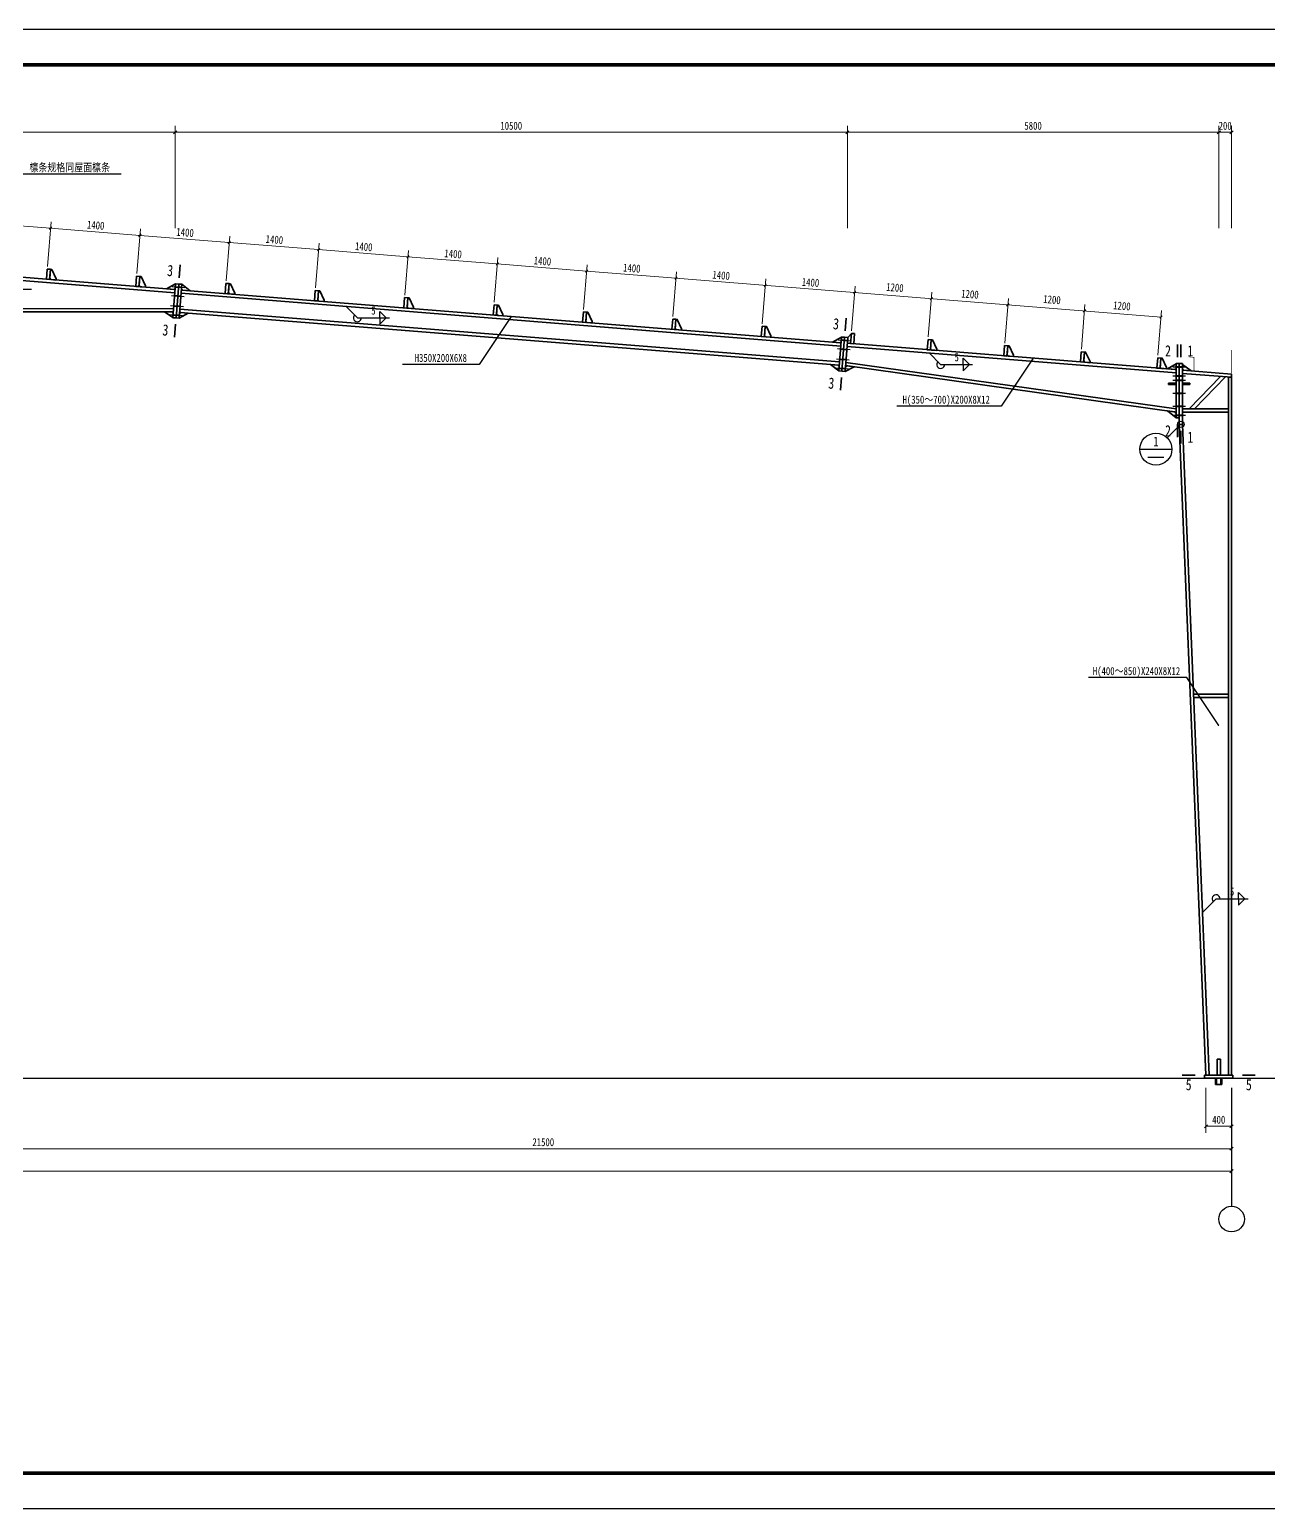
# Model space of a CAD drawing. Extents: x 32461 to 372567, y -698896 to 182569.
# Drawn here: x 130121 to 168818, y -566353 to -520153 of the extents above; entities that cross this region are included whole.
import ezdxf
from ezdxf.enums import TextEntityAlignment as Align

# ---------------------------------------------------------------- set-up
doc = ezdxf.new("R2010")
doc.units = 0
doc.header["$LTSCALE"] = 1000
doc.header["$MEASUREMENT"] = 0
doc.linetypes.add('线型6', pattern=[8.75, 5, -1.25, 1.25, -1.25])
doc.layers.get('0').update_dxf_attribs({"linetype": 'CONTINUOUS'})
doc.layers.add('PUB_TITLE', color=4, linetype='CONTINUOUS')
doc.layers.add('REIN', color=1, linetype='CONTINUOUS')
for name, color, linetype, lineweight in [('墙线__粗线', 7, 'CONTINUOUS', 25), ('字符串标注', 9, 'CONTINUOUS', 25), ('尺寸标注', 2, 'CONTINUOUS', 35), ('层10', 7, 'CONTINUOUS', 35), ('层111', 9, '线型6', 25), ('层112', 9, 'CONTINUOUS', 25), ('层114', 2, 'CONTINUOUS', 25), ('层116', 1, 'CONTINUOUS', 35), ('层14', 2, 'CONTINUOUS', 35), ('柱子', 3, 'CONTINUOUS', 35), ('焊缝标注', 9, 'CONTINUOUS', 25), ('索引符号标注', 9, 'CONTINUOUS', 25)]:
    doc.layers.add(name, color=color, linetype=linetype, lineweight=lineweight)
doc.styles.add('宋体', font='')
doc.styles.get('宋体').set_extended_font_data('SimSun')

# ---------------------------------------------------------------- blocks, each defined once
blk = doc.blocks.new('BuiltIn_8')
at = {"layer": '层14'}
for p, q in [((592.87, 510.38, 2), (607.22, 510.38, 2)), ((592.87, 509.38, 2), (592.87, 510.38, 2)), ((607.22, 509.38, 2), (592.87, 509.38, 2)), ((607.22, 510.38, 2), (607.22, 509.38, 2))]:
    blk.add_line(p, q, dxfattribs=at)
blk = doc.blocks.new('BuiltIn_9')
at = {"layer": '层14'}
for p, q in [((588.18, 522.89, 2), (590.87, 524.47, 2)), ((590.47, 522.7, 2), (588.18, 522.89, 2)), ((590.87, 523.07, 2), (590.47, 522.7, 2)), ((590.87, 524.47, 2), (590.87, 523.07, 2))]:
    blk.add_line(p, q, dxfattribs=at)
blk = doc.blocks.new('BuiltIn_10')
at = {"layer": '层14'}
for p, q in [((592.87, 522.91, 2), (592.87, 524.31, 2)), ((592.87, 524.31, 2), (595.56, 522.3, 2)), ((593.27, 522.48, 2), (592.87, 522.91, 2)), ((595.56, 522.3, 2), (593.27, 522.48, 2))]:
    blk.add_line(p, q, dxfattribs=at)
blk = doc.blocks.new('BuiltIn_11')
at = {"layer": '层14'}
for p, q in [((590.87, 507.57, 2), (588.2, 509.75, 2)), ((588.2, 509.75, 2), (590.48, 509.43, 2)), ((590.48, 509.43, 2), (590.87, 508.97, 2)), ((590.87, 508.97, 2), (590.87, 507.57, 2))]:
    blk.add_line(p, q, dxfattribs=at)
blk = doc.blocks.new('BuiltIn_12')
at = {"layer": '层14'}
for p, q in [((590.87, 518.47, 2), (588.57, 518.47, 2)), ((588.57, 518.47, 2), (588.57, 517.97, 2)), ((588.57, 517.97, 2), (590.87, 517.97, 2)), ((590.87, 517.97, 2), (590.87, 518.47, 2))]:
    blk.add_line(p, q, dxfattribs=at)
blk = doc.blocks.new('BuiltIn_13')
at = {"layer": '层14'}
for p, q in [((592.87, 518.47, 2), (595.17, 518.47, 2)), ((592.87, 517.97, 2), (592.87, 518.47, 2)), ((595.17, 517.97, 2), (592.87, 517.97, 2)), ((595.17, 518.47, 2), (595.17, 517.97, 2))]:
    blk.add_line(p, q, dxfattribs=at)
blk = doc.blocks.new('BuiltIn_18')
at = {"layer": '层14'}
for p, q in [((483.53, 531.26, 2), (486.37, 532.84, 2)), ((486.26, 531.44, 2), (485.83, 531.08, 2)), ((486.37, 532.84, 2), (486.26, 531.44, 2)), ((485.83, 531.08, 2), (483.53, 531.26, 2))]:
    blk.add_line(p, q, dxfattribs=at)
blk = doc.blocks.new('BuiltIn_19')
at = {"layer": '层14'}
for p, q in [((485.52, 522.27, 2), (482.98, 524.28, 2)), ((482.98, 524.28, 2), (485.27, 524.1, 2)), ((485.27, 524.1, 2), (485.63, 523.67, 2)), ((485.63, 523.67, 2), (485.52, 522.27, 2))]:
    blk.add_line(p, q, dxfattribs=at)
blk = doc.blocks.new('BuiltIn_21')
at = {"layer": '层14'}
for p, q in [((490.33, 523.53, 2), (487.52, 522.11, 2)), ((487.52, 522.11, 2), (487.63, 523.51, 2)), ((487.63, 523.51, 2), (488.06, 523.85, 2)), ((488.06, 523.85, 2), (490.33, 523.53, 2))]:
    blk.add_line(p, q, dxfattribs=at)
blk = doc.blocks.new('BuiltIn_26')
at = {"layer": '层14'}
for p, q in [((275.53, 547.9, 2), (278.36, 549.48, 2)), ((277.82, 547.72, 2), (275.53, 547.9, 2)), ((278.25, 548.08, 2), (277.82, 547.72, 2)), ((278.36, 549.48, 2), (278.25, 548.08, 2))]:
    blk.add_line(p, q, dxfattribs=at)
blk = doc.blocks.new('BuiltIn_27')
at = {"layer": '层14'}
for p, q in [((277.52, 538.91, 2), (274.96, 540.71, 2)), ((274.96, 540.71, 2), (277.26, 540.71, 2)), ((277.26, 540.71, 2), (277.63, 540.31, 2)), ((277.63, 540.31, 2), (277.52, 538.91, 2))]:
    blk.add_line(p, q, dxfattribs=at)
blk = doc.blocks.new('BuiltIn_28')
at = {"layer": '层14'}
for p, q in [((280.24, 547.92, 2), (280.36, 549.32, 2)), ((280.61, 547.49, 2), (280.24, 547.92, 2)), ((280.36, 549.32, 2), (282.9, 547.31, 2)), ((282.9, 547.31, 2), (280.61, 547.49, 2))]:
    blk.add_line(p, q, dxfattribs=at)
blk = doc.blocks.new('BuiltIn_29')
at = {"layer": '层14'}
for p, q in [((282.35, 540.33, 2), (279.51, 538.75, 2)), ((279.51, 538.75, 2), (279.62, 540.15, 2)), ((279.62, 540.15, 2), (280.05, 540.51, 2)), ((280.05, 540.51, 2), (282.35, 540.33, 2))]:
    blk.add_line(p, q, dxfattribs=at)
blk = doc.blocks.new('BuiltIn_36')
at = {"layer": '层14'}
for p, q in [((603.72, 302.28, 2), (603.72, 307.28, 2)), ((603.72, 307.28, 2), (604.72, 307.28, 2)), ((604.72, 307.28, 2), (604.72, 302.28, 2)), ((604.72, 302.28, 2), (603.72, 302.28, 2))]:
    blk.add_line(p, q, dxfattribs=at)
blk = doc.blocks.new('BuiltIn_43')
at = {"layer": '层114', "color": 2, "linetype": 'Continuous', "lineweight": 25}
blk.add_line((589.87, 523.57, 2), (593.87, 523.57, 2), dxfattribs=at)
at = {"layer": '层114', "color": 1, "linetype": 'Continuous', "lineweight": 40}
blk.add_line((590.87, 523.57, 2), (592.87, 523.57, 2), dxfattribs=at)
blk = doc.blocks.new('BuiltIn_44')
at = {"layer": '层114', "color": 2, "linetype": 'Continuous', "lineweight": 25}
blk.add_line((589.87, 520.77, 2), (593.87, 520.77, 2), dxfattribs=at)
at = {"layer": '层114', "color": 1, "linetype": 'Continuous', "lineweight": 40}
blk.add_line((590.87, 520.77, 2), (592.87, 520.77, 2), dxfattribs=at)
blk = doc.blocks.new('BuiltIn_45')
at = {"layer": '层114', "color": 2, "linetype": 'Continuous', "lineweight": 25}
blk.add_line((589.87, 519.37, 2), (593.87, 519.37, 2), dxfattribs=at)
at = {"layer": '层114', "color": 1, "linetype": 'Continuous', "lineweight": 40}
blk.add_line((590.87, 519.37, 2), (592.87, 519.37, 2), dxfattribs=at)
blk = doc.blocks.new('BuiltIn_46')
at = {"layer": '层114', "color": 2, "linetype": 'Continuous', "lineweight": 25}
blk.add_line((589.87, 508.47, 2), (593.87, 508.47, 2), dxfattribs=at)
at = {"layer": '层114', "color": 1, "linetype": 'Continuous', "lineweight": 40}
blk.add_line((590.87, 508.47, 2), (592.87, 508.47, 2), dxfattribs=at)
blk = doc.blocks.new('BuiltIn_47')
at = {"layer": '层114', "color": 2, "linetype": 'Continuous', "lineweight": 25}
blk.add_line((589.87, 511.28, 2), (593.87, 511.28, 2), dxfattribs=at)
at = {"layer": '层114', "color": 1, "linetype": 'Continuous', "lineweight": 40}
blk.add_line((590.87, 511.28, 2), (592.87, 511.28, 2), dxfattribs=at)
blk = doc.blocks.new('BuiltIn_48')
at = {"layer": '层114', "color": 2, "linetype": 'Continuous', "lineweight": 25}
blk.add_line((589.87, 515.33, 2), (593.87, 515.33, 2), dxfattribs=at)
at = {"layer": '层114', "color": 1, "linetype": 'Continuous', "lineweight": 40}
blk.add_line((590.87, 515.33, 2), (592.87, 515.33, 2), dxfattribs=at)
blk = doc.blocks.new('BuiltIn_53')
at = {"layer": '层114', "color": 2, "linetype": 'Continuous', "lineweight": 25}
blk.add_line((485.3, 532.02, 2), (489.29, 531.7, 2), dxfattribs=at)
at = {"layer": '层114', "color": 1, "linetype": 'Continuous', "lineweight": 40}
blk.add_line((486.3, 531.94, 2), (488.29, 531.78, 2), dxfattribs=at)
blk = doc.blocks.new('BuiltIn_54')
at = {"layer": '层114', "color": 2, "linetype": 'Continuous', "lineweight": 25}
blk.add_line((485.08, 529.23, 2), (489.06, 528.91, 2), dxfattribs=at)
at = {"layer": '层114', "color": 1, "linetype": 'Continuous', "lineweight": 40}
blk.add_line((486.07, 529.15, 2), (488.07, 528.99, 2), dxfattribs=at)
blk = doc.blocks.new('BuiltIn_55')
at = {"layer": '层114', "color": 2, "linetype": 'Continuous', "lineweight": 25}
blk.add_line((484.6, 523.25, 2), (488.59, 522.93, 2), dxfattribs=at)
at = {"layer": '层114', "color": 1, "linetype": 'Continuous', "lineweight": 40}
blk.add_line((485.59, 523.17, 2), (487.59, 523.01, 2), dxfattribs=at)
blk = doc.blocks.new('BuiltIn_56')
at = {"layer": '层114', "color": 2, "linetype": 'Continuous', "lineweight": 25}
blk.add_line((484.82, 526.04, 2), (488.81, 525.72, 2), dxfattribs=at)
at = {"layer": '层114', "color": 1, "linetype": 'Continuous', "lineweight": 40}
blk.add_line((485.82, 525.96, 2), (487.81, 525.8, 2), dxfattribs=at)
blk = doc.blocks.new('BuiltIn_61')
at = {"layer": '层114', "color": 2, "linetype": 'Continuous', "lineweight": 25}
blk.add_line((277.29, 548.66, 2), (281.28, 548.34, 2), dxfattribs=at)
at = {"layer": '层114', "color": 1, "linetype": 'Continuous', "lineweight": 40}
blk.add_line((278.29, 548.58, 2), (280.28, 548.42, 2), dxfattribs=at)
blk = doc.blocks.new('BuiltIn_62')
at = {"layer": '层114', "color": 2, "linetype": 'Continuous', "lineweight": 25}
blk.add_line((277.07, 545.87, 2), (281.06, 545.55, 2), dxfattribs=at)
at = {"layer": '层114', "color": 1, "linetype": 'Continuous', "lineweight": 40}
blk.add_line((278.07, 545.79, 2), (280.06, 545.63, 2), dxfattribs=at)
blk = doc.blocks.new('BuiltIn_63')
at = {"layer": '层114', "color": 2, "linetype": 'Continuous', "lineweight": 25}
blk.add_line((276.59, 539.89, 2), (280.58, 539.57, 2), dxfattribs=at)
at = {"layer": '层114', "color": 1, "linetype": 'Continuous', "lineweight": 40}
blk.add_line((277.59, 539.81, 2), (279.58, 539.65, 2), dxfattribs=at)
blk = doc.blocks.new('BuiltIn_64')
at = {"layer": '层114', "color": 2, "linetype": 'Continuous', "lineweight": 25}
blk.add_line((276.82, 542.68, 2), (280.8, 542.36, 2), dxfattribs=at)
at = {"layer": '层114', "color": 1, "linetype": 'Continuous', "lineweight": 40}
blk.add_line((277.81, 542.6, 2), (279.81, 542.44, 2), dxfattribs=at)

msp = doc.modelspace()

# ---------------------------------------------------------------- hatches: boundary and pattern name
at = {"layer": '焊缝标注'}
for points in [[(140007.9, -528802.5), (140067.8, -528883.9), (140089.1, -528862.8), (140007.9, -528802.5)], [(158226.6, -530260), (158286.5, -530341.4), (158307.7, -530320.3), (158226.6, -530260)], [(166757.6, -547732.6), (166838.9, -547672.6), (166817.7, -547651.3), (166757.6, -547732.6)]]:
    msp.add_hatch(color=256, dxfattribs=at).paths.add_polyline_path(points)

# ---------------------------------------------------------------- linework, layer by layer
msp.add_line((80116.2, -552914.8, -988), (169801.5, -552914.8, -988))
at = {"layer": 'PUB_TITLE'}
msp.add_lwpolyline([(74273.1, -566353.2), (188783.1, -566353.2), (188783.1, -520153.2), (74273.1, -520153.2)], close=True, dxfattribs=at)
at = {"layer": 'PUB_TITLE', "const_width": 110}
msp.add_lwpolyline([(77023.1, -565253.2), (187683.1, -565253.2), (187683.1, -521253.2), (77023.1, -521253.2)], close=True, dxfattribs=at)
at = {"layer": 'REIN', "const_width": 15, "elevation": -2174}
msp.add_lwpolyline([(167658.7, -530167.8), (167658.7, -530907.3), (167558.7, -530907.3), (166494.8, -530821.1), (166492.8, -530394.3), (166322.9, -530377.4)], dxfattribs=at)
at = {"layer": '墙线__粗线'}
msp.add_circle((166081.7, -532486.1, -988), 100, dxfattribs=at)
at = {"layer": '字符串标注'}
for p, q in [((129768.9, -524663.8, -988), (132979.6, -524663.8, -988)), ((145166.2, -529114.8, -988), (144166.2, -530614.8, -988)), ((144166.2, -530614.8, -988), (141766.2, -530614.8, -988)), ((161466.2, -530418.8, -988), (160466.2, -531918.8, -988)), ((160466.2, -531918.8, -988), (157211, -531918.8, -988)), ((166266.2, -540398.8, -988), (163198.1, -540398.8, -988)), ((167266.2, -541898.8, -988), (166266.2, -540398.8, -988))]:
    msp.add_line(p, q, dxfattribs=at)
at = {"layer": '字符串标注', "linetype": 'Continuous', "const_width": 10}
for points in [[(145171.2, -529114.8, 1), (145161.2, -529114.8, 1)], [(161471.2, -530418.8, 1), (161461.2, -530418.8, 1)], [(167271.2, -541898.8, 1), (167261.2, -541898.8, 1)]]:
    msp.add_lwpolyline(points, format="xyb", close=True, dxfattribs=at)
at = {"layer": '尺寸标注', "lineweight": 9}
for p, q in [((124666.2, -523362.5, -988), (134666.2, -523362.5, -988)), ((134666.2, -526361.7, -988), (134666.2, -523162.5, -988)), ((134666.2, -523362.5, -988), (155666.2, -523362.5, -988)), ((155666.2, -526361.7, -988), (155666.2, -523162.5, -988)), ((155666.2, -523362.5, -988), (167266.2, -523362.5, -988)), ((167266.2, -526361.7, -988), (167266.2, -523162.5, -988)), ((167266.2, -523362.5, -988), (167666.2, -523362.5, -988)), ((167666.2, -526361.7, -988), (167666.2, -523162.5, -988)), ((166866.2, -553214.8, -988), (166866.2, -554614.8, -988)), ((167666.2, -553214.8, -988), (167666.2, -554614.8, -988)), ((167666.2, -553214.8, -988), (167666.2, -555314.8, -988)), ((167666.2, -553214.8, -988), (167666.2, -556014.8, -988)), ((166866.2, -554414.8, -988), (167666.2, -554414.8, -988)), ((124666.2, -555114.8, -988), (167666.2, -555114.8, -988)), ((81666.2, -555814.8, -988), (167666.2, -555814.8, -988))]:
    msp.add_line(p, q, dxfattribs=at)
at = {"layer": '尺寸标注', "lineweight": 35}
for p, q in [((134616.2, -523412.5, -988), (134716.2, -523312.5, -988)), ((155616.2, -523412.5, -988), (155716.2, -523312.5, -988)), ((167216.2, -523412.5, -988), (167316.2, -523312.5, -988)), ((167616.2, -523412.5, -988), (167716.2, -523312.5, -988)), ((166816.2, -554464.8, -988), (166916.2, -554364.8, -988)), ((167616.2, -554464.8, -988), (167716.2, -554364.8, -988)), ((167616.2, -555164.8, -988), (167716.2, -555064.8, -988)), ((167616.2, -555864.8, -988), (167716.2, -555764.8, -988))]:
    msp.add_line(p, q, dxfattribs=at)
at = {"layer": '尺寸标注', "color": 9, "lineweight": 9}
for p, q in [((127983.6, -526135.1, -988), (130774.7, -526358.4, -988)), ((130679, -527554.5, -988), (130790.6, -526159, -988)), ((130679, -527554.5, -988), (130790.6, -526159, -988)), ((130774.7, -526358.4, -988), (133565.8, -526581.7, -988)), ((133470.1, -527777.8, -988), (133581.7, -526382.3, -988)), ((133470.1, -527777.8, -988), (133581.7, -526382.3, -988)), ((133565.8, -526581.7, -988), (136356.8, -526804.9, -988)), ((136261.1, -528001.1, -988), (136372.8, -526605.6, -988)), ((136261.1, -528001.1, -988), (136372.8, -526605.6, -988)), ((136356.8, -526804.9, -988), (139147.9, -527028.2, -988)), ((139052.2, -528224.4, -988), (139163.9, -526828.9, -988)), ((139052.2, -528224.4, -988), (139163.9, -526828.9, -988)), ((139147.9, -527028.2, -988), (141939, -527251.5, -988)), ((141843.3, -528447.7, -988), (141955, -527052.1, -988)), ((141843.3, -528447.7, -988), (141955, -527052.1, -988)), ((141939, -527251.5, -988), (144730.1, -527474.8, -988)), ((144634.4, -528671, -988), (144746, -527275.4, -988)), ((144634.4, -528671, -988), (144746, -527275.4, -988)), ((144730.1, -527474.8, -988), (147521.2, -527698.1, -988)), ((147425.5, -528894.3, -988), (147537.1, -527498.7, -988)), ((147425.5, -528894.3, -988), (147537.1, -527498.7, -988)), ((147521.2, -527698.1, -988), (150312.3, -527921.4, -988)), ((150216.6, -529117.5, -988), (150328.2, -527722, -988)), ((150216.6, -529117.5, -988), (150328.2, -527722, -988)), ((150312.3, -527921.4, -988), (165463.8, -529133.5, -988)), ((153007.6, -529340.8, -988), (153119.3, -527945.3, -988)), ((153007.6, -529340.8, -988), (153119.3, -527945.3, -988)), ((155798.7, -529564.1, -988), (155910.4, -528168.6, -988)), ((155798.7, -529564.1, -988), (155910.4, -528168.6, -988)), ((158191.1, -529755.5, -988), (158302.7, -528360, -988)), ((160583.4, -529946.9, -988), (160695.1, -528551.3, -988)), ((162975.8, -530138.3, -988), (163087.4, -528742.7, -988)), ((165368.2, -530329.7, -988), (165479.8, -528934.1, -988))]:
    msp.add_line(p, q, dxfattribs=at)
at = {"layer": '尺寸标注', "color": 9}
for p, q in [((130812.7, -526325.9, -988), (130736.6, -526390.8, -988)), ((130812.7, -526325.9, -988), (130736.6, -526390.8, -988)), ((133603.8, -526549.2, -988), (133527.7, -526614.1, -988)), ((133603.8, -526549.2, -988), (133527.7, -526614.1, -988)), ((136394.9, -526772.5, -988), (136318.8, -526837.4, -988)), ((136394.9, -526772.5, -988), (136318.8, -526837.4, -988)), ((139186, -526995.8, -988), (139109.9, -527060.6, -988)), ((139186, -526995.8, -988), (139109.9, -527060.6, -988)), ((141977.1, -527219.1, -988), (141900.9, -527283.9, -988)), ((141977.1, -527219.1, -988), (141900.9, -527283.9, -988)), ((144768.1, -527442.4, -988), (144692, -527507.2, -988)), ((144768.1, -527442.4, -988), (144692, -527507.2, -988)), ((147559.2, -527665.7, -988), (147483.1, -527730.5, -988)), ((147559.2, -527665.7, -988), (147483.1, -527730.5, -988)), ((150350.3, -527888.9, -988), (150274.2, -527953.8, -988)), ((150350.3, -527888.9, -988), (150274.2, -527953.8, -988)), ((153141.4, -528112.2, -988), (153065.3, -528177.1, -988)), ((153141.4, -528112.2, -988), (153065.3, -528177.1, -988)), ((155932.5, -528335.5, -988), (155856.4, -528400.4, -988)), ((155932.5, -528335.5, -988), (155856.4, -528400.4, -988)), ((158324.8, -528526.9, -988), (158248.7, -528591.7, -988)), ((158324.8, -528526.9, -988), (158248.7, -528591.7, -988)), ((160717.2, -528718.3, -988), (160641.1, -528783.1, -988)), ((160717.2, -528718.3, -988), (160641.1, -528783.1, -988)), ((163109.6, -528909.7, -988), (163033.4, -528974.5, -988)), ((163109.6, -528909.7, -988), (163033.4, -528974.5, -988)), ((165501.9, -529101.1, -988), (165425.8, -529165.9, -988)), ((165501.9, -529101.1, -988), (165425.8, -529165.9, -988))]:
    msp.add_line(p, q, dxfattribs=at)
at = {"layer": '尺寸标注'}
for p, q in [((130672.6, -527634.3, -988), (130647.1, -527953.3, -988)), ((130647.1, -527953.3, -988), (130746.8, -527961.3, -988)), ((130772.3, -527642.3, -988), (130672.6, -527634.3, -988)), ((130746.8, -527961.3, -988), (130772.3, -527642.3, -988)), ((133463.7, -527857.6, -988), (133438.2, -528176.6, -988)), ((133563.4, -527865.6, -988), (133463.7, -527857.6, -988)), ((133537.8, -528184.5, -988), (133563.4, -527865.6, -988)), ((133438.2, -528176.6, -988), (133537.8, -528184.5, -988)), ((136254.8, -528080.9, -988), (136229.2, -528399.8, -988)), ((136229.2, -528399.8, -988), (136328.9, -528407.8, -988)), ((136354.4, -528088.8, -988), (136254.8, -528080.9, -988)), ((136328.9, -528407.8, -988), (136354.4, -528088.8, -988)), ((139045.8, -528304.2, -988), (139020.3, -528623.1, -988)), ((139145.5, -528312.1, -988), (139045.8, -528304.2, -988)), ((139120, -528631.1, -988), (139145.5, -528312.1, -988)), ((141836.9, -528527.4, -988), (141811.4, -528846.4, -988)), ((141936.6, -528535.4, -988), (141836.9, -528527.4, -988)), ((139020.3, -528623.1, -988), (139120, -528631.1, -988)), ((141811.4, -528846.4, -988), (141911.1, -528854.4, -988)), ((141911.1, -528854.4, -988), (141936.6, -528535.4, -988)), ((144628, -528750.7, -988), (144602.5, -529069.7, -988)), ((144727.7, -528758.7, -988), (144628, -528750.7, -988)), ((144702.2, -529077.7, -988), (144727.7, -528758.7, -988)), ((147419.1, -528974, -988), (147393.6, -529293, -988)), ((147518.8, -528982, -988), (147419.1, -528974, -988)), ((147493.3, -529301, -988), (147518.8, -528982, -988)), ((144602.5, -529069.7, -988), (144702.2, -529077.7, -988)), ((147393.6, -529293, -988), (147493.3, -529301, -988)), ((150210.2, -529197.3, -988), (150184.7, -529516.3, -988)), ((150309.9, -529205.3, -988), (150210.2, -529197.3, -988)), ((150284.3, -529524.3, -988), (150309.9, -529205.3, -988)), ((153001.3, -529420.6, -988), (152975.7, -529739.6, -988)), ((153100.9, -529428.6, -988), (153001.3, -529420.6, -988)), ((153075.4, -529747.5, -988), (153100.9, -529428.6, -988)), ((150184.7, -529516.3, -988), (150284.3, -529524.3, -988)), ((152975.7, -529739.6, -988), (153075.4, -529747.5, -988)), ((155792.3, -529643.9, -988), (155766.8, -529962.9, -988)), ((155892, -529651.9, -988), (155792.3, -529643.9, -988)), ((155866.5, -529970.8, -988), (155892, -529651.9, -988)), ((158184.7, -529835.3, -988), (158159.2, -530154.2, -988)), ((158284.4, -529843.2, -988), (158184.7, -529835.3, -988)), ((158258.9, -530162.2, -988), (158284.4, -529843.2, -988)), ((155766.8, -529962.9, -988), (155866.5, -529970.8, -988)), ((158159.2, -530154.2, -988), (158258.9, -530162.2, -988)), ((160577.1, -530026.6, -988), (160551.5, -530345.6, -988)), ((160551.5, -530345.6, -988), (160651.2, -530353.6, -988)), ((160676.7, -530034.6, -988), (160577.1, -530026.6, -988)), ((160651.2, -530353.6, -988), (160676.7, -530034.6, -988)), ((162969.4, -530218, -988), (162943.9, -530537, -988)), ((163069.1, -530226, -988), (162969.4, -530218, -988)), ((163043.6, -530545, -988), (163069.1, -530226, -988)), ((162943.9, -530537, -988), (163043.6, -530545, -988)), ((165361.8, -530409.4, -988), (165336.2, -530728.4, -988)), ((165336.2, -530728.4, -988), (165435.9, -530736.4, -988)), ((165461.4, -530417.4, -988), (165361.8, -530409.4, -988)), ((165435.9, -530736.4, -988), (165461.4, -530417.4, -988))]:
    msp.add_line(p, q, dxfattribs=at)
for points in [[(130949.3, -527937.3), (130946.1, -527977.2), (130786.6, -527964.4), (130750, -527921.4), (130772.3, -527642.3), (130812.2, -527645.5)], [(133740.4, -528160.6), (133737.2, -528200.5), (133577.7, -528187.7), (133541, -528144.7), (133563.4, -527865.6), (133603.2, -527868.8)], [(136531.5, -528383.9), (136528.3, -528423.8), (136368.8, -528411), (136332.1, -528367.9), (136354.4, -528088.8), (136394.3, -528092)], [(139322.6, -528607.2), (139319.4, -528647.1), (139159.9, -528634.3), (139123.2, -528591.2), (139145.5, -528312.1), (139185.4, -528315.3)], [(142113.6, -528830.5), (142110.5, -528870.3), (141951, -528857.6), (141914.3, -528814.5), (141936.6, -528535.4), (141976.5, -528538.6)], [(144904.7, -529053.8), (144901.5, -529093.6), (144742, -529080.9), (144705.4, -529037.8), (144727.7, -528758.7), (144767.6, -528761.9)], [(147695.8, -529277), (147692.6, -529316.9), (147533.1, -529304.2), (147496.4, -529261.1), (147518.8, -528982), (147558.6, -528985.2)], [(150486.9, -529500.3), (150483.7, -529540.2), (150324.2, -529527.4), (150287.5, -529484.4), (150309.9, -529205.3), (150349.7, -529208.5)], [(153278, -529723.6), (153274.8, -529763.5), (153115.3, -529750.7), (153078.6, -529707.7), (153100.9, -529428.6), (153140.8, -529431.8)], [(158461.4, -530138.3), (158458.2, -530178.2), (158298.7, -530165.4), (158262, -530122.3), (158284.4, -529843.2), (158324.3, -529846.4)], [(160853.8, -530329.7), (160850.6, -530369.5), (160691.1, -530356.8), (160654.4, -530313.7), (160676.7, -530034.6), (160716.6, -530037.8)], [(163246.1, -530521.1), (163242.9, -530560.9), (163083.4, -530548.2), (163046.8, -530505.1), (163069.1, -530226), (163109, -530229.2)], [(165638.5, -530712.5), (165635.3, -530752.3), (165475.8, -530739.6), (165439.1, -530696.5), (165461.4, -530417.4), (165501.3, -530420.6)]]:
    msp.add_lwpolyline(points, close=True, dxfattribs=at)
at = {"layer": '尺寸标注', "elevation": -988}
for points in [[(155766.8, -529962.9), (155666.2, -529954.8), (155680.5, -529775.4)], [(155792.3, -529643.9), (155680.5, -529775.4)]]:
    msp.add_lwpolyline(points, dxfattribs=at)
at = {"layer": '层10'}
for p, q in [((134828.1, -527505.3, -988), (134796.2, -527904, -988)), ((134647.7, -529760.1, -988), (134679.6, -529361.3, -988)), ((155628.7, -529169.3, -988), (155596.8, -529568, -988)), ((165981.7, -529989.1, -988), (165981.7, -530389.1, -988)), ((166081.7, -529989.1, -988), (166081.7, -530389.1, -988)), ((155448.5, -531422.1, -988), (155480.4, -531023.4, -988)), ((165981.7, -532886.1, -988), (165981.7, -532486.1, -988)), ((166081.7, -533086.1, -988), (166081.7, -532686.1, -988)), ((166126.2, -552814.8, -988), (166526.2, -552814.8, -988)), ((168406.2, -552814.8, -988), (168006.2, -552814.8, -988))]:
    msp.add_line(p, q, dxfattribs=at)
at = {"layer": '层111'}
msp.add_line((167666.2, -553214.8, -988), (167666.2, -556914.8, -988), dxfattribs=at)
at = {"layer": '层112'}
msp.add_circle((167666.2, -557314.8, -988), 400, dxfattribs=at)
at = {"layer": '层116'}
for p, q in [((167166.2, -552914.8, -988), (167166.2, -553114.8, -988)), ((167196.2, -552914.8, -988), (167196.2, -553114.8, -988)), ((167336.2, -552914.8, -988), (167336.2, -553114.8, -988)), ((167366.2, -552914.8, -988), (167366.2, -553114.8, -988)), ((167166.2, -553114.8, -988), (167366.2, -553114.8, -988))]:
    msp.add_line(p, q, dxfattribs=at)
at = {"layer": '层14'}
for p, q in [((134595.8, -529154, -988), (134680.5, -528095.4, -988)), ((134680.5, -528095.4, -988), (134780.2, -528103.4, -988)), ((134780.2, -528103.4, -988), (134695.5, -529162, -988)), ((134695.5, -529162, -988), (134780.2, -528103.4, -988)), ((134780.2, -528103.4, -988), (134879.9, -528111.3, -988)), ((134879.9, -528111.3, -988), (134795.2, -529169.9, -988)), ((134695.5, -529162, -988), (134595.8, -529154, -988)), ((134795.2, -529169.9, -988), (134695.5, -529162, -988)), ((155396.7, -530816.1, -988), (155481.2, -529759.4, -988)), ((155481.2, -529759.4, -988), (155580.9, -529767.4, -988)), ((155580.9, -529767.4, -988), (155496.3, -530824, -988)), ((155496.3, -530824, -988), (155580.9, -529767.4, -988)), ((155580.9, -529767.4, -988), (155680.5, -529775.4, -988)), ((155680.5, -529775.4, -988), (155596, -530832, -988)), ((155496.3, -530824, -988), (155396.7, -530816.1, -988)), ((155596, -530832, -988), (155496.3, -530824, -988)), ((165931.7, -532286.1, -988), (165931.7, -530589.1, -988)), ((165931.7, -530589.1, -988), (166031.7, -530589.1, -988)), ((166031.7, -532486.1, -988), (166031.7, -530589.1, -988)), ((166031.7, -530589.1, -988), (166131.7, -530589.1, -988)), ((166031.7, -530589.1, -988), (166031.7, -532286.1, -988)), ((166131.7, -530589.1, -988), (166131.7, -532486.1, -988)), ((166131.7, -530792, -988), (167666.2, -530914.8, -988)), ((166131.7, -530892.4, -988), (166131.7, -530792, -988)), ((167666.2, -531015.1, -988), (166131.7, -530892.4, -988)), ((167666.2, -530914.8, -988), (167666.2, -531015.1, -988)), ((166031.7, -532286.1, -988), (165931.7, -532286.1, -988)), ((166131.7, -532486.1, -988), (166031.7, -532486.1, -988)), ((167566.2, -540914.8, -988), (166477.8, -540914.8, -988)), ((166481.9, -541014.8, -988), (167566.2, -541014.8, -988)), ((166826.2, -552914.8, -988), (166826.2, -552814.8, -988)), ((166826.2, -552814.8, -988), (167706.2, -552814.8, -988)), ((167706.2, -552914.8, -988), (166826.2, -552914.8, -988)), ((167706.2, -552814.8, -988), (167706.2, -552914.8, -988))]:
    msp.add_line(p, q, dxfattribs=at)
at = {"layer": '层14', "elevation": -988}
for points in [[(167316, -530987.1), (166337.3, -532005.6)], [(167473.5, -530999.7), (166507, -532005.6)]]:
    msp.add_lwpolyline(points, dxfattribs=at)
at = {"layer": '柱子'}
for p, q in [((124666.2, -527474.8, -988), (134666.2, -528274.8, -988)), ((124666.2, -527575.1, -988), (134658.2, -528374.5, -988)), ((134857.6, -528390.4, -988), (155458.9, -530038.5, -988)), ((134865.6, -528290.7, -988), (155466.8, -529938.9, -988)), ((125621.1, -528870.3, -988), (134618.4, -528872.6, -988)), ((125621.1, -528970.3, -988), (134610.4, -528972.6, -988)), ((134809.7, -528988.5, -988), (155411, -530636.6, -988)), ((134817.7, -528888.9, -988), (155419, -530536.9, -988)), ((155658.2, -530054.5, -988), (165931.7, -530876.4, -988)), ((155666.2, -529954.8, -988), (165931.7, -530776, -988)), ((155610.4, -530652.6, -988), (165931.7, -532106.1, -988)), ((155618.4, -530552.7, -988), (165931.7, -532005.1, -988)), ((167566.1, -552814.8, -988), (167566.1, -531007.1, -988)), ((167666.2, -531015.1, -988), (167566.1, -531007.1, -988)), ((167666.2, -552814.8, -988), (167666.2, -531015.1, -988)), ((166866.2, -552814.8, -988), (166031.7, -532486.1, -988)), ((166131.7, -532486.1, -988), (166031.7, -532486.1, -988)), ((166966.2, -552814.8, -988), (166131.7, -532486.1, -988))]:
    msp.add_line(p, q, dxfattribs=at)
at = {"layer": '焊缝标注'}
for p, q in [((129184, -528262.9, -988), (130184, -528262.9, -988)), ((140007.9, -528802.5, -988), (140360.5, -529157, -988)), ((141060.5, -528957, -988), (141260.5, -529157, -988)), ((141060.5, -529157, -988), (141060.5, -528957, -988)), ((140360.5, -529157, -988), (141360.5, -529157, -988)), ((141060.5, -529357, -988), (141260.5, -529157, -988)), ((141060.5, -529157, -988), (141060.5, -529357, -988)), ((158226.6, -530260, -988), (158579.2, -530614.5, -988)), ((158579.2, -530614.5, -988), (159579.2, -530614.5, -988)), ((159279.2, -530414.5, -988), (159479.2, -530614.5, -988)), ((159279.2, -530614.5, -988), (159279.2, -530414.5, -988)), ((159279.2, -530814.5, -988), (159479.2, -530614.5, -988)), ((159279.2, -530614.5, -988), (159279.2, -530814.5, -988)), ((166757.6, -547732.6, -988), (167182, -547308.5, -988)), ((167182, -547308.5, -988), (168182, -547308.5, -988)), ((167882, -547108.5, -988), (168082, -547308.5, -988)), ((167882, -547308.5, -988), (167882, -547108.5, -988)), ((167882, -547508.5, -988), (168082, -547308.5, -988)), ((167882, -547308.5, -988), (167882, -547508.5, -988))]:
    msp.add_line(p, q, dxfattribs=at)
for centre, start, end in [((140360.5, -529157, -988), 134.8405, 0), ((158579.2, -530614.5, -988), 134.8405, 0), ((167182, -547308.5, -988), 0, 224.97723)]:
    msp.add_arc(centre, 125, start, end, dxfattribs=at)
at = {"layer": '索引符号标注'}
for p, q in [((166011, -532556.8, -988), (165657.4, -532910.4, -988)), ((164803.9, -533263.9, -988), (165803.9, -533263.9, -988)), ((165053.9, -533513.9, -988), (165553.9, -533513.9, -988))]:
    msp.add_line(p, q, dxfattribs=at)
msp.add_circle((165303.9, -533263.9, -988), 500, dxfattribs=at)

# ---------------------------------------------------------------- block references
at = {"layer": '层114', "color": 1, "xscale": 100, "yscale": 100, "zscale": 100}
for name in ['BuiltIn_62', 'BuiltIn_61', 'BuiltIn_64', 'BuiltIn_63', 'BuiltIn_53', 'BuiltIn_54', 'BuiltIn_55', 'BuiltIn_56', 'BuiltIn_43', 'BuiltIn_44', 'BuiltIn_45', 'BuiltIn_48', 'BuiltIn_47', 'BuiltIn_46']:
    msp.add_blockref(name, (106844.4, -583043.2, -1188), dxfattribs=at)
at = {"layer": '层14', "xscale": 100, "yscale": 100, "zscale": 100}
for name in ['BuiltIn_26', 'BuiltIn_28', 'BuiltIn_27', 'BuiltIn_29', 'BuiltIn_18', 'BuiltIn_19', 'BuiltIn_21', 'BuiltIn_9', 'BuiltIn_10', 'BuiltIn_12', 'BuiltIn_13', 'BuiltIn_11', 'BuiltIn_8', 'BuiltIn_36']:
    msp.add_blockref(name, (106844.4, -583043.2, -1188), dxfattribs=at)

# ---------------------------------------------------------------- texts
at = {"layer": '字符串标注', "style": '宋体', "width": 0.8}
for s, p in [('檩条规格同屋面檩条', (131376.6, -524658.8, -988)), ('H350X200X6X8', (142966.2, -530609.8, -988)), ('H(350～700)X200X8X12', (158752.7, -531913.8, -988)), ('H(400～850)X240X8X12', (164697.4, -540393.8, -988))]:
    msp.add_text(s, height=250, dxfattribs=at).set_placement(p, align=Align.BOTTOM_CENTER)
at = {"layer": '尺寸标注', "style": '宋体', "width": 0.8}
for s, p in [('10500', (145166.2, -523357.5, -988)), ('5800', (161466.2, -523357.5, -988)), ('200', (167466.2, -523357.5, -988)), ('400', (167266.2, -554409.8, -988)), ('21500', (146166.2, -555109.8, -988))]:
    msp.add_text(s, height=250, dxfattribs=at).set_placement(p, align=Align.BOTTOM_CENTER)
at = {"layer": '尺寸标注', "color": 9, "style": '宋体', "width": 0.8}
for s, rotation, p in [('1400', 355.42612, (132170.6, -526465, -988)), ('1400', 355.42611, (134961.7, -526688.3, -988)), ('1400', 355.42611, (137752.8, -526911.6, -988)), ('1400', 355.42611, (140543.9, -527134.9, -988)), ('1400', 355.42611, (143334.9, -527358.2, -988)), ('1400', 355.42611, (146126, -527581.5, -988)), ('1400', 355.42611, (148917.1, -527804.7, -988)), ('1400', 355.42611, (151708.2, -528028, -988)), ('1400', 355.42611, (154499.3, -528251.3, -988)), ('1200', 355.42611, (157135.4, -528409.8, -988)), ('1200', 355.42611, (159478.7, -528617.1, -988)), ('1200', 355.42611, (162041.6, -528787.8, -988)), ('1200', 355.42611, (164226.2, -528982.9, -988))]:
    msp.add_text(s, height=250, rotation=rotation, dxfattribs=at).set_placement(p, align=Align.BOTTOM_CENTER)
at = {"layer": '层10', "style": '宋体', "width": 0.771429}
for rotation, p in [(355.4259, (134513.1, -527680.7, -988)), (355.4259, (134364.6, -529536.8, -988)), (355.42657, (155313.7, -529344.8, -988)), (355.42657, (155165.4, -531198.8, -988))]:
    msp.add_text('3', height=350, rotation=rotation, dxfattribs=at).set_placement(p, align=Align.MIDDLE_CENTER)
for s, p in [('2', (165681.7, -530189.1, -988)), ('1', (166381.7, -530189.1, -988)), ('2', (165681.7, -532686.1, -988)), ('1', (166381.7, -532886.1, -988)), ('5', (166326.2, -553114.8, -988)), ('5', (168206.2, -553114.8, -988))]:
    msp.add_text(s, height=350, dxfattribs=at).set_placement(p, align=Align.MIDDLE_CENTER)
at = {"layer": '焊缝标注', "style": '宋体', "width": 0.8}
for p in [(140860.5, -529132, -988), (159079.2, -530589.5, -988), (167682, -547283.5, -988)]:
    msp.add_text('5', height=250, dxfattribs=at).set_placement(p, align=Align.BOTTOM_CENTER)
at = {"layer": '索引符号标注', "style": '宋体', "width": 0.8}
msp.add_text('1', height=300, dxfattribs=at).set_placement((165303.9, -533258.9, -988), align=Align.BOTTOM_CENTER)

doc.saveas('drawing.dxf')
